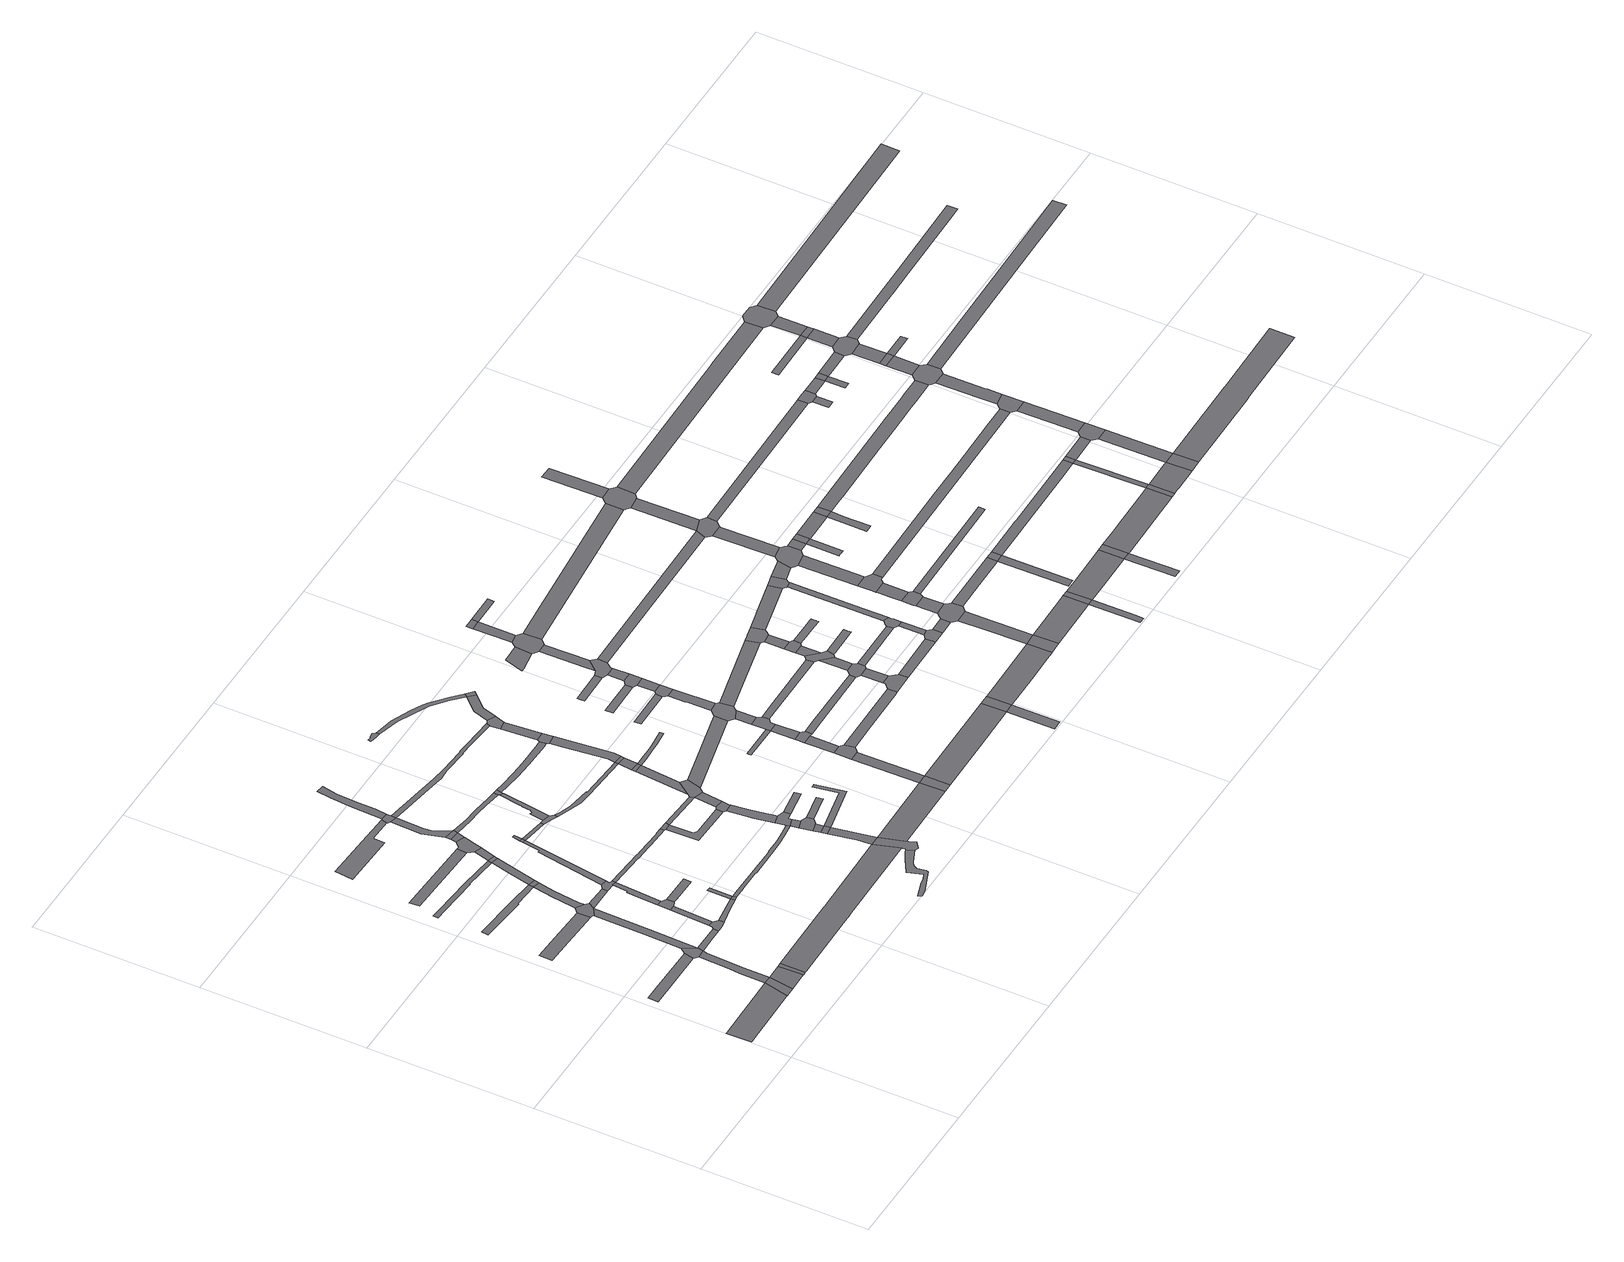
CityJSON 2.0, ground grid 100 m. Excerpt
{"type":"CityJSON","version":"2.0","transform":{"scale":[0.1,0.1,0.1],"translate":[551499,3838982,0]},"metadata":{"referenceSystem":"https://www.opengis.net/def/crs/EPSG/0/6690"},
"CityObjects":{
"road1":{"type":"Road","attributes":{"RoadStructureAttribute.sectionType":"1"},"geometry":[{"type":"MultiSurface","lod":"1","boundaries":[[[0,1,2,3,4,5]]]}]},
"road2":{"type":"Road","attributes":{"RoadStructureAttribute.sectionType":"1"},"geometry":[{"type":"MultiSurface","lod":"1","boundaries":[[[6,7,8,9,10,11,12]]]}]},
"road3":{"type":"Road","geometry":[{"type":"MultiSurface","lod":"1","boundaries":[[[0,5,13,14]]]}]},
"road4":{"type":"Road","attributes":{"RoadStructureAttribute.sectionType":"1"},"geometry":[{"type":"MultiSurface","lod":"1","boundaries":[[[15,16,14,13,17,18]]]}]},
"road5":{"type":"Road","attributes":{"RoadStructureAttribute.sectionType":"1"},"geometry":[{"type":"MultiSurface","lod":"1","boundaries":[[[19,20,21,22,23,24,25,26,27,0,14]]]}]},
"road6":{"type":"Road","geometry":[{"type":"MultiSurface","lod":"1","boundaries":[[[28,15,18,29]]]}]},
"road7":{"type":"Road","attributes":{"RoadStructureAttribute.sectionType":"1"},"geometry":[{"type":"MultiSurface","lod":"1","boundaries":[[[30,31,32,33,34,35,36]]]}]},
"road8":{"type":"Road","geometry":[{"type":"MultiSurface","lod":"1","boundaries":[[[37,12,11,22,21,38]]]}]},
"road9":{"type":"Road","attributes":{"RoadStructureAttribute.sectionType":"1"},"geometry":[{"type":"MultiSurface","lod":"1","boundaries":[[[38,21,39,40,41]]]}]},
"road10":{"type":"Road","attributes":{"RoadStructureAttribute.sectionType":"1"},"geometry":[{"type":"MultiSurface","lod":"1","boundaries":[[[42,43,44,45,46,37,38]]]}]},
"road11":{"type":"Road","attributes":{"RoadStructureAttribute.sectionType":"1"},"geometry":[{"type":"MultiSurface","lod":"1","boundaries":[[[47,48,49,50,51,52,53,54,55]]]}]},
"road12":{"type":"Road","geometry":[{"type":"MultiSurface","lod":"1","boundaries":[[[56,36,35,57,58,59,60,61,62,63,45,44,64,65]]]}]},
"road13":{"type":"Road","geometry":[{"type":"MultiSurface","lod":"1","boundaries":[[[66,67,41,40,68,69,70,71]]]}]},
"road14":{"type":"Road","attributes":{"RoadStructureAttribute.sectionType":"1"},"geometry":[{"type":"MultiSurface","lod":"1","boundaries":[[[72,73,74,75,76,77,78,79,80]]]}]},
"road15":{"type":"Road","attributes":{"RoadStructureAttribute.sectionType":"1"},"geometry":[{"type":"MultiSurface","lod":"1","boundaries":[[[81,82,66,71,83]]]}]},
"road16":{"type":"Road","attributes":{"RoadStructureAttribute.sectionType":"1"},"geometry":[{"type":"MultiSurface","lod":"1","boundaries":[[[54,84,85,86,87,88,56,65,89,90,91]]]}]},
"road17":{"type":"Road","attributes":{"RoadStructureAttribute.sectionType":"1"},"geometry":[{"type":"MultiSurface","lod":"1","boundaries":[[[92,93,94,95]]]}]},
"road18":{"type":"Road","attributes":{"RoadStructureAttribute.sectionType":"1"},"geometry":[{"type":"MultiSurface","lod":"1","boundaries":[[[64,44,96,97]]]}]},
"road19":{"type":"Road","geometry":[{"type":"MultiSurface","lod":"1","boundaries":[[[98,99,82,81,83,100,101,102]]]}]},
"road20":{"type":"Road","attributes":{"RoadStructureAttribute.sectionType":"1"},"geometry":[{"type":"MultiSurface","lod":"1","boundaries":[[[103,104,70,69,105,106]]]}]},
"road21":{"type":"Road","geometry":[{"type":"MultiSurface","lod":"1","boundaries":[[[55,54,91,107]]]}]},
"road22":{"type":"Road","attributes":{"RoadStructureAttribute.sectionType":"1"},"geometry":[{"type":"MultiSurface","lod":"1","boundaries":[[[108,109,110,111,98,102,112,113]]]}]},
"road23":{"type":"Road","geometry":[{"type":"MultiSurface","lod":"1","boundaries":[[[114,97,96,115,108,113,116,117,118]]]}]},
"road24":{"type":"Road","attributes":{"RoadStructureAttribute.sectionType":"1"},"geometry":[{"type":"MultiSurface","lod":"1","boundaries":[[[79,119,120,121,122,55,107,123]]]}]},
"road25":{"type":"Road","attributes":{"RoadStructureAttribute.sectionType":"1"},"geometry":[{"type":"MultiSurface","lod":"1","boundaries":[[[124,125,126,127,128,129,130,131,132]]]}]},
"road26":{"type":"Road","geometry":[{"type":"MultiSurface","lod":"1","boundaries":[[[133,134,135,136,101,100]]]}]},
"road27":{"type":"Road","geometry":[{"type":"MultiSurface","lod":"1","boundaries":[[[137,103,106,138]]]}]},
"road28":{"type":"Road","geometry":[{"type":"MultiSurface","lod":"1","boundaries":[[[139,140,103,137]]]}]},
"road29":{"type":"Road","geometry":[{"type":"MultiSurface","lod":"1","boundaries":[[[80,79,123,141,142]]]}]},
"road30":{"type":"Road","attributes":{"RoadStructureAttribute.sectionType":"1"},"geometry":[{"type":"MultiSurface","lod":"1","boundaries":[[[143,144,145,146,147,28,29,148,149,150,151,152]]]}]},
"road31":{"type":"Road","attributes":{"RoadStructureAttribute.sectionType":"1"},"geometry":[{"type":"MultiSurface","lod":"1","boundaries":[[[153,142,141,154]]]}]},
"road32":{"type":"Road","attributes":{"RoadStructureAttribute.sectionType":"1"},"geometry":[{"type":"MultiSurface","lod":"1","boundaries":[[[155,156,157,158,114,118,159,160]]]}]},
"road33":{"type":"Road","geometry":[{"type":"MultiSurface","lod":"1","boundaries":[[[161,162,95,94,153,154,163,164,165]]]}]},
"road34":{"type":"Road","attributes":{"RoadStructureAttribute.sectionType":"1"},"geometry":[{"type":"MultiSurface","lod":"1","boundaries":[[[166,161,165,167]]]}]},
"road35":{"type":"Road","geometry":[{"type":"MultiSurface","lod":"1","boundaries":[[[168,166,167,169]]]}]},
"road36":{"type":"Road","geometry":[{"type":"MultiSurface","lod":"1","boundaries":[[[170,155,160,171]]]}]},
"road37":{"type":"Road","attributes":{"RoadStructureAttribute.sectionType":"1"},"geometry":[{"type":"MultiSurface","lod":"1","boundaries":[[[172,173,168,169,174,175,176,177,178]]]}]},
"road38":{"type":"Road","attributes":{"RoadStructureAttribute.sectionType":"1"},"geometry":[{"type":"MultiSurface","lod":"1","boundaries":[[[179,180,181,182,183,116,113,184,185,186,187,188,189,190,191]]]}]},
"road39":{"type":"Road","geometry":[{"type":"MultiSurface","lod":"1","boundaries":[[[192,193,170,171]]]}]},
"road40":{"type":"Road","geometry":[{"type":"MultiSurface","lod":"1","boundaries":[[[132,131,194,172,178,195,196,197]]]}]},
"road41":{"type":"Road","attributes":{"RoadStructureAttribute.sectionType":"1"},"geometry":[{"type":"MultiSurface","lod":"1","boundaries":[[[171,160,198,199,200]]]}]},
"road42":{"type":"Road","attributes":{"RoadStructureAttribute.sectionType":"1"},"geometry":[{"type":"MultiSurface","lod":"1","boundaries":[[[201,202,203,204,205,206,207,137,138,208,209,210,211,212,213,214,215,216]]]}]},
"road43":{"type":"Road","attributes":{"RoadStructureAttribute.sectionType":"1"},"geometry":[{"type":"MultiSurface","lod":"1","boundaries":[[[217,218,219,197,196,220,221,222,223]]]}]},
"road44":{"type":"Road","attributes":{"RoadStructureAttribute.sectionType":"1"},"geometry":[{"type":"MultiSurface","lod":"1","boundaries":[[[224,225,226,227,228,169,167,229,230,231,232,233,234,235]]]}]},
"road45":{"type":"Road","attributes":{"RoadStructureAttribute.sectionType":"1"},"geometry":[{"type":"MultiSurface","lod":"1","boundaries":[[[236,237,238,239,240,241,242,243,244,245,246,247,248,249,250,251,252,253,254]]]}]},
"road46":{"type":"Road","geometry":[{"type":"MultiSurface","lod":"1","boundaries":[[[200,199,255,256,257,258,259]]]}]},
"road47":{"type":"Road","geometry":[{"type":"MultiSurface","lod":"1","boundaries":[[[191,190,260,261,262]]]}]},
"road48":{"type":"Road","attributes":{"RoadStructureAttribute.sectionType":"1"},"geometry":[{"type":"MultiSurface","lod":"1","boundaries":[[[263,264,265,266,267,268,269,270,271,272,273,274,259,258,275,276]]]}]},
"road49":{"type":"Road","attributes":{"RoadStructureAttribute.sectionType":"1"},"geometry":[{"type":"MultiSurface","lod":"1","boundaries":[[[277,278,261,260,279,280,281]]]}]},
"road50":{"type":"Road","geometry":[{"type":"MultiSurface","lod":"1","boundaries":[[[235,234,263,276,282,283]]]}]},
"road51":{"type":"Road","geometry":[{"type":"MultiSurface","lod":"1","boundaries":[[[284,143,152,285,286,236,254,287,288,289,290,291,292,293,294]]]}]},
"road52":{"type":"Road","attributes":{"function":"3","RoadStructureAttribute.sectionType":"1"},"geometry":[{"type":"MultiSurface","lod":"1","boundaries":[[[295,296,297,298,299,143,284]]]}]},
"road53":{"type":"Road","attributes":{"RoadStructureAttribute.sectionType":"1"},"geometry":[{"type":"MultiSurface","lod":"1","boundaries":[[[262,261,300,301]]]}]},
"road54":{"type":"Road","geometry":[{"type":"MultiSurface","lod":"1","boundaries":[[[302,303,297,296]]]}]},
"road55":{"type":"Road","attributes":{"function":"3","RoadStructureAttribute.sectionType":"1"},"geometry":[{"type":"MultiSurface","lod":"1","boundaries":[[[304,305,306,303,302]]]}]},
"road56":{"type":"Road","geometry":[{"type":"MultiSurface","lod":"1","boundaries":[[[307,216,308,309]]]}]},
"road57":{"type":"Road","geometry":[{"type":"MultiSurface","lod":"1","boundaries":[[[309,308,306,305,310,311]]]}]},
"road58":{"type":"Road","geometry":[{"type":"MultiSurface","lod":"1","boundaries":[[[312,313,314,201,216,307,315,316,317]]]}]},
"road59":{"type":"Road","attributes":{"RoadStructureAttribute.sectionType":"1"},"geometry":[{"type":"MultiSurface","lod":"1","boundaries":[[[318,319,320,321,322,323,195,178,324,325,326,327,328,329,330,331,332]]]}]},
"road60":{"type":"Road","attributes":{"function":"3","RoadStructureAttribute.sectionType":"1"},"geometry":[{"type":"MultiSurface","lod":"1","boundaries":[[[333,334,335,336,337,338,339,340,313,312]]]}]},
"road61":{"type":"Road","attributes":{"RoadStructureAttribute.sectionType":"1"},"geometry":[{"type":"MultiSurface","lod":"1","boundaries":[[[341,342,343,344,257,256,345,346,347,348,349,350,351]]]}]},
"road62":{"type":"Road","geometry":[{"type":"MultiSurface","lod":"1","boundaries":[[[352,281,280,338,337,353,354]]]}]},
"road63":{"type":"Road","attributes":{"function":"3","RoadStructureAttribute.sectionType":"1"},"geometry":[{"type":"MultiSurface","lod":"1","boundaries":[[[300,352,354,355]]]}]},
"road64":{"type":"Road","geometry":[{"type":"MultiSurface","lod":"1","boundaries":[[[356,357,311,310]]]}]},
"road65":{"type":"Road","attributes":{"RoadStructureAttribute.sectionType":"1"},"geometry":[{"type":"MultiSurface","lod":"1","boundaries":[[[358,359,360,361,362,283,282,363,364,365,366,367,368,369]]]}]},
"road66":{"type":"Road","geometry":[{"type":"MultiSurface","lod":"1","boundaries":[[[370,371,372,301,300,355,373,374,375]]]}]},
"road67":{"type":"Road","geometry":[{"type":"MultiSurface","lod":"1","boundaries":[[[376,377,317,316]]]}]},
"road68":{"type":"Road","attributes":{"RoadStructureAttribute.sectionType":"1"},"geometry":[{"type":"MultiSurface","lod":"1","boundaries":[[[378,379,380,381,382,302,296]]]}]},
"road69":{"type":"Road","attributes":{"RoadStructureAttribute.sectionType":"1"},"geometry":[{"type":"MultiSurface","lod":"1","boundaries":[[[383,384,385,386,387,284,294,388,389]]]}]},
"road70":{"type":"Road","attributes":{"function":"3","RoadStructureAttribute.sectionType":"1"},"geometry":[{"type":"MultiSurface","lod":"1","boundaries":[[[390,372,371,391,392]]]}]},
"road71":{"type":"Road","geometry":[{"type":"MultiSurface","lod":"1","boundaries":[[[393,394,395,396,397,398,399,400,401,402]]]}]},
"road72":{"type":"Road","geometry":[{"type":"MultiSurface","lod":"1","boundaries":[[[403,390,392,404]]]}]},
"road73":{"type":"Road","attributes":{"function":"3","RoadStructureAttribute.sectionType":"1"},"geometry":[{"type":"MultiSurface","lod":"1","boundaries":[[[350,405,403,404,406,407]]]}]},
"road74":{"type":"Road","geometry":[{"type":"MultiSurface","lod":"1","boundaries":[[[351,350,407,408]]]}]},
"road75":{"type":"Road","attributes":{"function":"3","RoadStructureAttribute.sectionType":"1"},"geometry":[{"type":"MultiSurface","lod":"1","boundaries":[[[409,410,411,412,413,351,408]]]}]},
"road76":{"type":"Road","geometry":[{"type":"MultiSurface","lod":"1","boundaries":[[[414,415,369,368,411,410]]]}]},
"road77":{"type":"Road","attributes":{"function":"3","RoadStructureAttribute.sectionType":"1"},"geometry":[{"type":"MultiSurface","lod":"1","boundaries":[[[416,417,418,415,414]]]}]},
"road78":{"type":"Road","attributes":{"RoadStructureAttribute.sectionType":"1"},"geometry":[{"type":"MultiSurface","lod":"1","boundaries":[[[419,420,421,422,423,424,425,426,427,428,429,404,392]]]}]},
"road79":{"type":"Road","attributes":{"RoadStructureAttribute.sectionType":"1"},"geometry":[{"type":"MultiSurface","lod":"1","boundaries":[[[430,431,432,433,434,402,401,435,436,437,438,439,440]]]}]},
"road80":{"type":"Road","geometry":[{"type":"MultiSurface","lod":"1","boundaries":[[[441,383,389,442]]]}]},
"road81":{"type":"Road","attributes":{"RoadStructureAttribute.sectionType":"1"},"geometry":[{"type":"MultiSurface","lod":"1","boundaries":[[[443,444,375,374,445,446]]]}]},
"road82":{"type":"Road","geometry":[{"type":"MultiSurface","lod":"1","boundaries":[[[447,448,332,331,449,417,416,450]]]}]},
"road83":{"type":"Road","attributes":{"RoadStructureAttribute.sectionType":"1"},"geometry":[{"type":"MultiSurface","lod":"1","boundaries":[[[451,452,383,441]]]}]},
"road84":{"type":"Road","attributes":{"function":"3","RoadStructureAttribute.sectionType":"1"},"geometry":[{"type":"MultiSurface","lod":"1","boundaries":[[[439,453,447,450,454,455]]]}]},
"road85":{"type":"Road","geometry":[{"type":"MultiSurface","lod":"1","boundaries":[[[456,457,458,459,460]]]}]},
"road86":{"type":"Road","geometry":[{"type":"MultiSurface","lod":"1","boundaries":[[[461,462,452,451,463,464,465,466]]]}]},
"road87":{"type":"Road","attributes":{"RoadStructureAttribute.sectionType":"1"},"geometry":[{"type":"MultiSurface","lod":"1","boundaries":[[[467,468,462,461]]]}]},
"road88":{"type":"Road","geometry":[{"type":"MultiSurface","lod":"1","boundaries":[[[440,439,455,469]]]}]},
"road89":{"type":"Road","geometry":[{"type":"MultiSurface","lod":"1","boundaries":[[[470,471,472,468,467,473,474]]]}]},
"road90":{"type":"Road","attributes":{"RoadStructureAttribute.sectionType":"1"},"geometry":[{"type":"MultiSurface","lod":"1","boundaries":[[[475,460,471,470]]]}]},
"road91":{"type":"Road","attributes":{"RoadStructureAttribute.sectionType":"1"},"geometry":[{"type":"MultiSurface","lod":"1","boundaries":[[[476,477,478,479]]]}]},
"road92":{"type":"Road","geometry":[{"type":"MultiSurface","lod":"1","boundaries":[[[480,481,482,456,460,475,483,484,485]]]}]},
"road93":{"type":"Road","attributes":{"RoadStructureAttribute.sectionType":"1"},"geometry":[{"type":"MultiSurface","lod":"1","boundaries":[[[486,487,481,480]]]}]},
"road94":{"type":"Road","attributes":{"RoadStructureAttribute.sectionType":"1"},"geometry":[{"type":"MultiSurface","lod":"1","boundaries":[[[488,489,490,491]]]}]},
"road95":{"type":"Road","geometry":[{"type":"MultiSurface","lod":"1","boundaries":[[[492,493,494,495,443,446,496,487,486,497,498,499]]]}]},
"road96":{"type":"Road","attributes":{"RoadStructureAttribute.sectionType":"1"},"geometry":[{"type":"MultiSurface","lod":"1","boundaries":[[[500,501,502,441,442,503,504,505]]]}]},
"road97":{"type":"Road","geometry":[{"type":"MultiSurface","lod":"1","boundaries":[[[506,507,508,509,510]]]}]},
"road98":{"type":"Road","attributes":{"RoadStructureAttribute.sectionType":"1"},"geometry":[{"type":"MultiSurface","lod":"1","boundaries":[[[511,512,513,514,494,493]]]}]},
"road99":{"type":"Road","geometry":[{"type":"MultiSurface","lod":"1","boundaries":[[[515,516,476,479,512,511]]]}]},
"road100":{"type":"Road","attributes":{"RoadStructureAttribute.sectionType":"1"},"geometry":[{"type":"MultiSurface","lod":"1","boundaries":[[[517,466,465,518,519,520,521]]]}]},
"road101":{"type":"Road","attributes":{"RoadStructureAttribute.sectionType":"1"},"geometry":[{"type":"MultiSurface","lod":"1","boundaries":[[[522,523,516,515]]]}]},
"road102":{"type":"Road","geometry":[{"type":"MultiSurface","lod":"1","boundaries":[[[524,525,488,491,526,523,522]]]}]},
"road103":{"type":"Road","attributes":{"RoadStructureAttribute.sectionType":"1"},"geometry":[{"type":"MultiSurface","lod":"1","boundaries":[[[527,528,474,473,529,530]]]}]},
"road104":{"type":"Road","attributes":{"RoadStructureAttribute.sectionType":"1"},"geometry":[{"type":"MultiSurface","lod":"1","boundaries":[[[531,532,525,524]]]}]},
"road105":{"type":"Road","geometry":[{"type":"MultiSurface","lod":"1","boundaries":[[[533,534,535,536,537,538]]]}]},
"road106":{"type":"Road","geometry":[{"type":"MultiSurface","lod":"1","boundaries":[[[539,540,506,510,532,531,541,542,543]]]}]},
"road107":{"type":"Road","attributes":{"RoadStructureAttribute.sectionType":"1"},"geometry":[{"type":"MultiSurface","lod":"1","boundaries":[[[544,545,485,484,546,547]]]}]},
"road108":{"type":"Road","attributes":{"RoadStructureAttribute.sectionType":"1"},"geometry":[{"type":"MultiSurface","lod":"1","boundaries":[[[548,549,550,551,552,540,539]]]}]},
"road109":{"type":"Road","attributes":{"RoadStructureAttribute.sectionType":"1"},"geometry":[{"type":"MultiSurface","lod":"1","boundaries":[[[553,505,554,555]]]}]},
"road110":{"type":"Road","attributes":{"RoadStructureAttribute.sectionType":"1"},"geometry":[{"type":"MultiSurface","lod":"1","boundaries":[[[556,557,499,498,558,559]]]}]},
"road111":{"type":"Road","geometry":[{"type":"MultiSurface","lod":"1","boundaries":[[[560,561,533,538,549,548,562,563]]]}]},
"road112":{"type":"Road","geometry":[{"type":"MultiSurface","lod":"1","boundaries":[[[564,565,566,500,505,553]]]}]},
"road113":{"type":"Road","attributes":{"RoadStructureAttribute.sectionType":"1"},"geometry":[{"type":"MultiSurface","lod":"1","boundaries":[[[567,568,569,570,561,560]]]}]},
"road114":{"type":"Road","geometry":[{"type":"MultiSurface","lod":"1","boundaries":[[[571,572,569,568]]]}]},
"road115":{"type":"Road","geometry":[{"type":"MultiSurface","lod":"1","boundaries":[[[573,574,575,517,521,576,577]]]}]},
"road116":{"type":"Road","attributes":{"RoadStructureAttribute.sectionType":"1"},"geometry":[{"type":"MultiSurface","lod":"1","boundaries":[[[578,579,574,573]]]}]},
"road117":{"type":"Road","geometry":[{"type":"MultiSurface","lod":"1","boundaries":[[[580,581,527,530,579,578,582,583]]]}]},
"road118":{"type":"Road","attributes":{"RoadStructureAttribute.sectionType":"1"},"geometry":[{"type":"MultiSurface","lod":"1","boundaries":[[[584,581,580,585]]]}]},
"road119":{"type":"Road","geometry":[{"type":"MultiSurface","lod":"1","boundaries":[[[586,587,571,568]]]}]},
"road120":{"type":"Road","geometry":[{"type":"MultiSurface","lod":"1","boundaries":[[[588,544,547,584,585,589,590,591]]]}]},
"road121":{"type":"Road","attributes":{"RoadStructureAttribute.sectionType":"1"},"geometry":[{"type":"MultiSurface","lod":"1","boundaries":[[[592,593,588,591]]]}]},
"road122":{"type":"Road","geometry":[{"type":"MultiSurface","lod":"1","boundaries":[[[594,595,593,592,596,597]]]}]},
"road123":{"type":"Road","attributes":{"RoadStructureAttribute.sectionType":"1"},"geometry":[{"type":"MultiSurface","lod":"1","boundaries":[[[598,599,595,594]]]}]},
"road124":{"type":"Road","attributes":{"RoadStructureAttribute.sectionType":"1"},"geometry":[{"type":"MultiSurface","lod":"1","boundaries":[[[600,601,602,603,564,553,604,605,606,607,608,609]]]}]},
"road125":{"type":"Road","attributes":{"RoadStructureAttribute.sectionType":"1"},"geometry":[{"type":"MultiSurface","lod":"1","boundaries":[[[610,577,576,611]]]}]},
"road126":{"type":"Road","geometry":[{"type":"MultiSurface","lod":"1","boundaries":[[[612,613,614,556,559,599,598,615,616,617]]]}]},
"road127":{"type":"Road","geometry":[{"type":"MultiSurface","lod":"1","boundaries":[[[618,619,620,621,622,590,589]]]}]},
"road128":{"type":"Road","attributes":{"RoadStructureAttribute.sectionType":"1"},"geometry":[{"type":"MultiSurface","lod":"1","boundaries":[[[623,583,582,624]]]}]},
"road129":{"type":"Road","geometry":[{"type":"MultiSurface","lod":"1","boundaries":[[[625,626,627,628,629,630,631,632,633,634,635,636,597,596]]]}]},
"road130":{"type":"Road","attributes":{"RoadStructureAttribute.sectionType":"1"},"geometry":[{"type":"MultiSurface","lod":"1","boundaries":[[[637,543,542,638,639]]]}]},
"road131":{"type":"Road","geometry":[{"type":"MultiSurface","lod":"1","boundaries":[[[640,641,610,611,642,643]]]}]},
"road132":{"type":"Road","attributes":{"RoadStructureAttribute.sectionType":"1"},"geometry":[{"type":"MultiSurface","lod":"1","boundaries":[[[644,645,641,640]]]}]},
"road133":{"type":"Road","attributes":{"RoadStructureAttribute.sectionType":"1"},"geometry":[{"type":"MultiSurface","lod":"1","boundaries":[[[646,647,648,612,617,649,650,651,652]]]}]},
"road134":{"type":"Road","geometry":[{"type":"MultiSurface","lod":"1","boundaries":[[[653,654,655,623,624,645,644,656,657,658,659,660]]]}]},
"road135":{"type":"Road","geometry":[{"type":"MultiSurface","lod":"1","boundaries":[[[661,600,609,662]]]}]},
"road136":{"type":"Road","attributes":{"RoadStructureAttribute.sectionType":"1"},"geometry":[{"type":"MultiSurface","lod":"1","boundaries":[[[663,643,642,664]]]}]},
"road137":{"type":"Road","attributes":{"RoadStructureAttribute.sectionType":"1"},"geometry":[{"type":"MultiSurface","lod":"1","boundaries":[[[665,666,667,563,562,668]]]}]},
"road138":{"type":"Road","attributes":{"RoadStructureAttribute.sectionType":"1"},"geometry":[{"type":"MultiSurface","lod":"1","boundaries":[[[669,670,671,672,673,674,675,676,677,600,661]]]}]},
"road139":{"type":"Road","attributes":{"RoadStructureAttribute.sectionType":"1"},"geometry":[{"type":"MultiSurface","lod":"1","boundaries":[[[678,679,680,681,653,660]]]}]},
"road140":{"type":"Road","geometry":[{"type":"MultiSurface","lod":"1","boundaries":[[[682,683,684,685,686,687,663,664,688,674,673,689,690,691,692]]]}]},
"road141":{"type":"Road","attributes":{"RoadStructureAttribute.sectionType":"1"},"geometry":[{"type":"MultiSurface","lod":"1","boundaries":[[[693,694,685,684]]]}]},
"road142":{"type":"Road","geometry":[{"type":"MultiSurface","lod":"1","boundaries":[[[695,646,652,696,681,680,697,698]]]}]},
"road143":{"type":"Road","attributes":{"RoadStructureAttribute.sectionType":"1"},"geometry":[{"type":"MultiSurface","lod":"1","boundaries":[[[699,700,661,662,701,702]]]}]},
"road144":{"type":"Road","geometry":[{"type":"MultiSurface","lod":"1","boundaries":[[[703,704,705,706,707,694,693,708,709]]]}]},
"road145":{"type":"Road","attributes":{"RoadStructureAttribute.sectionType":"1"},"geometry":[{"type":"MultiSurface","lod":"1","boundaries":[[[710,711,712,713,714,715,705,704]]]}]},
"road146":{"type":"Road","attributes":{"RoadStructureAttribute.sectionType":"1"},"geometry":[{"type":"MultiSurface","lod":"1","boundaries":[[[716,717,718,695,698,719]]]}]},
"road147":{"type":"Road","geometry":[{"type":"MultiSurface","lod":"1","boundaries":[[[720,721,722,723,713,712,724,725,726,727,728]]]}]},
"road148":{"type":"Road","attributes":{"RoadStructureAttribute.sectionType":"1"},"geometry":[{"type":"MultiSurface","lod":"1","boundaries":[[[729,730,731,732,702]]]}]},
"road149":{"type":"Road","attributes":{"RoadStructureAttribute.sectionType":"1"},"geometry":[{"type":"MultiSurface","lod":"1","boundaries":[[[733,734,722,721]]]}]},
"road150":{"type":"Road","geometry":[{"type":"MultiSurface","lod":"1","boundaries":[[[735,699,702,732]]]}]},
"road151":{"type":"Road","geometry":[{"type":"MultiSurface","lod":"1","boundaries":[[[736,737,738,739,716,719,740,734,733,741,742,743]]]}]},
"road152":{"type":"Road","attributes":{"RoadStructureAttribute.sectionType":"1"},"geometry":[{"type":"MultiSurface","lod":"1","boundaries":[[[744,692,691,745,746,747]]]}]},
"road153":{"type":"Road","attributes":{"RoadStructureAttribute.sectionType":"1"},"geometry":[{"type":"MultiSurface","lod":"1","boundaries":[[[748,739,738,749,750,751]]]}]},
"road154":{"type":"Road","attributes":{"RoadStructureAttribute.sectionType":"1"},"geometry":[{"type":"MultiSurface","lod":"1","boundaries":[[[752,743,742,753,754]]]}]},
"road155":{"type":"Road","geometry":[{"type":"MultiSurface","lod":"1","boundaries":[[[754,755,756,757,758,759,760,761,762]]]}]},
"road156":{"type":"Road","geometry":[{"type":"MultiSurface","lod":"1","boundaries":[[[763,637,639,748,751,764,765,766,767]]]}]},
"road157":{"type":"Road","geometry":[{"type":"MultiSurface","lod":"1","boundaries":[[[768,752,754,762]]]}]},
"road158":{"type":"Road","attributes":{"RoadStructureAttribute.sectionType":"1"},"geometry":[{"type":"MultiSurface","lod":"1","boundaries":[[[769,770,771,772,773,747]]]}]},
"road159":{"type":"Road","attributes":{"RoadStructureAttribute.sectionType":"1"},"geometry":[{"type":"MultiSurface","lod":"1","boundaries":[[[774,775,776,735,732,777,778,779]]]}]},
"road160":{"type":"Road","attributes":{"RoadStructureAttribute.sectionType":"1"},"geometry":[{"type":"MultiSurface","lod":"1","boundaries":[[[780,781,782,637,763]]]}]},
"road161":{"type":"Road","attributes":{"RoadStructureAttribute.sectionType":"1"},"geometry":[{"type":"MultiSurface","lod":"1","boundaries":[[[783,784,709,708]]]}]},
"road162":{"type":"Road","geometry":[{"type":"MultiSurface","lod":"1","boundaries":[[[785,744,747,773]]]}]},
"road163":{"type":"Road","attributes":{"RoadStructureAttribute.sectionType":"1"},"geometry":[{"type":"MultiSurface","lod":"1","boundaries":[[[786,787,768,762,788,789,790]]]}]},
"road164":{"type":"Road","geometry":[{"type":"MultiSurface","lod":"1","boundaries":[[[791,792,793,794,665,668,795,796,781,780,797,798,799,800]]]}]},
"road165":{"type":"Road","attributes":{"RoadStructureAttribute.sectionType":"1"},"geometry":[{"type":"MultiSurface","lod":"1","boundaries":[[[779,801,802,803]]]}]},
"road166":{"type":"Road","geometry":[{"type":"MultiSurface","lod":"1","boundaries":[[[804,805,806,807,808,809,810,790]]]}]},
"road167":{"type":"Road","attributes":{"RoadStructureAttribute.sectionType":"1"},"geometry":[{"type":"MultiSurface","lod":"1","boundaries":[[[811,793,792,812]]]}]},
"road168":{"type":"Road","geometry":[{"type":"MultiSurface","lod":"1","boundaries":[[[813,786,790,810]]]}]},
"road169":{"type":"Road","geometry":[{"type":"MultiSurface","lod":"1","boundaries":[[[814,774,779,803]]]}]},
"road170":{"type":"Road","attributes":{"RoadStructureAttribute.sectionType":"1"},"geometry":[{"type":"MultiSurface","lod":"1","boundaries":[[[815,816,817,785,773,818,819,820,821,822,823]]]}]},
"road171":{"type":"Road","attributes":{"RoadStructureAttribute.sectionType":"1"},"geometry":[{"type":"MultiSurface","lod":"1","boundaries":[[[824,825,826,827,828,829,830,814,803,831,832]]]}]},
"road172":{"type":"Road","attributes":{"RoadStructureAttribute.sectionType":"1"},"geometry":[{"type":"MultiSurface","lod":"1","boundaries":[[[833,834,835,836,837,838,728,727,839]]]}]},
"road173":{"type":"Road","attributes":{"RoadStructureAttribute.sectionType":"1"},"geometry":[{"type":"MultiSurface","lod":"1","boundaries":[[[840,767,766,841,842]]]}]},
"road174":{"type":"Road","geometry":[{"type":"MultiSurface","lod":"1","boundaries":[[[843,824,832,844,845]]]}]},
"road175":{"type":"Road","attributes":{"RoadStructureAttribute.sectionType":"1"},"geometry":[{"type":"MultiSurface","lod":"1","boundaries":[[[846,847,848,849,850,851,813,810,852,853,854,855,856,857,858,859,860,861]]]}]},
"road176":{"type":"Road","attributes":{"RoadStructureAttribute.sectionType":"1"},"geometry":[{"type":"MultiSurface","lod":"1","boundaries":[[[823,824,843,862]]]}]},
"road177":{"type":"Road","attributes":{"RoadStructureAttribute.sectionType":"1"},"geometry":[{"type":"MultiSurface","lod":"1","boundaries":[[[863,864,865,845,844,866,867,868]]]}]},
"road178":{"type":"Road","attributes":{"RoadStructureAttribute.sectionType":"1"},"geometry":[{"type":"MultiSurface","lod":"1","boundaries":[[[869,870,871,800,799,872,873]]]}]},
"road179":{"type":"Road","geometry":[{"type":"MultiSurface","lod":"1","boundaries":[[[874,815,823,862]]]}]},
"road180":{"type":"Road","attributes":{"RoadStructureAttribute.sectionType":"1"},"geometry":[{"type":"MultiSurface","lod":"1","boundaries":[[[875,874,862,876,877,878]]]}]},
"road181":{"type":"Road","geometry":[{"type":"MultiSurface","lod":"1","boundaries":[[[863,868,879,880]]]}]},
"road182":{"type":"Road","attributes":{"RoadStructureAttribute.sectionType":"1"},"geometry":[{"type":"MultiSurface","lod":"1","boundaries":[[[881,882,883,884,863,880]]]}]},
"road183":{"type":"Road","geometry":[{"type":"MultiSurface","lod":"1","boundaries":[[[885,886,887,888,889]]]}]},
"road184":{"type":"Road","geometry":[{"type":"MultiSurface","lod":"1","boundaries":[[[890,891,840,842,889,888,892]]]}]},
"road185":{"type":"Road","geometry":[{"type":"MultiSurface","lod":"1","boundaries":[[[893,894,895,896,875,878,897,883,882]]]}]},
"road186":{"type":"Road","attributes":{"RoadStructureAttribute.sectionType":"1"},"geometry":[{"type":"MultiSurface","lod":"1","boundaries":[[[898,890,892,899]]]}]},
"road187":{"type":"Road","attributes":{"RoadStructureAttribute.sectionType":"1"},"geometry":[{"type":"MultiSurface","lod":"1","boundaries":[[[900,901,902,903,904,894,893]]]}]},
"road188":{"type":"Road","geometry":[{"type":"MultiSurface","lod":"1","boundaries":[[[905,906,907,899]]]}]},
"road189":{"type":"Road","geometry":[{"type":"MultiSurface","lod":"1","boundaries":[[[908,909,910,833,839,911,903,902]]]}]},
"road190":{"type":"Road","geometry":[{"type":"MultiSurface","lod":"1","boundaries":[[[912,898,899,907]]]}]},
"road191":{"type":"Road","attributes":{"RoadStructureAttribute.sectionType":"1"},"geometry":[{"type":"MultiSurface","lod":"1","boundaries":[[[913,914,909,908,915,916,917,918]]]}]},
"road192":{"type":"Road","attributes":{"RoadStructureAttribute.sectionType":"1"},"geometry":[{"type":"MultiSurface","lod":"1","boundaries":[[[919,912,907,920,921]]]}]},
"road193":{"type":"Road","geometry":[{"type":"MultiSurface","lod":"1","boundaries":[[[922,923,924,846,861,925,913,918,926,927]]]}]},
"road194":{"type":"Road","attributes":{"RoadStructureAttribute.sectionType":"1"},"geometry":[{"type":"MultiSurface","lod":"1","boundaries":[[[928,929,930,931]]]}]},
"road195":{"type":"Road","attributes":{"RoadStructureAttribute.sectionType":"1"},"geometry":[{"type":"MultiSurface","lod":"1","boundaries":[[[932,933,923,922]]]}]},
"road196":{"type":"Road","geometry":[{"type":"MultiSurface","lod":"1","boundaries":[[[934,935,933,932]]]}]},
"road197":{"type":"Road","attributes":{"RoadStructureAttribute.sectionType":"1"},"geometry":[{"type":"MultiSurface","lod":"1","boundaries":[[[936,937,935,934]]]}]},
"road198":{"type":"Road","geometry":[{"type":"MultiSurface","lod":"1","boundaries":[[[938,939,919,921,937,936,940,941]]]}]},
"road199":{"type":"Road","attributes":{"RoadStructureAttribute.sectionType":"1"},"geometry":[{"type":"MultiSurface","lod":"1","boundaries":[[[942,943,944,945,946,880,879,947,948,949,950,951]]]}]},
"road200":{"type":"Road","attributes":{"RoadStructureAttribute.sectionType":"1"},"geometry":[{"type":"MultiSurface","lod":"1","boundaries":[[[952,931,939,938]]]}]},
"road201":{"type":"Road","geometry":[{"type":"MultiSurface","lod":"1","boundaries":[[[953,954,934,932]]]}]},
"road202":{"type":"Road","geometry":[{"type":"MultiSurface","lod":"1","boundaries":[[[955,928,931,952]]]}]},
"road203":{"type":"Road","attributes":{"RoadStructureAttribute.sectionType":"1"},"geometry":[{"type":"MultiSurface","lod":"1","boundaries":[[[956,928,955,957]]]}]},
"road204":{"type":"Road","geometry":[{"type":"MultiSurface","lod":"1","boundaries":[[[958,869,873,956,957,959,960,961,962]]]}]},
"road205":{"type":"Road","attributes":{"RoadStructureAttribute.sectionType":"1"},"geometry":[{"type":"MultiSurface","lod":"1","boundaries":[[[963,964,965,941,940,966,967,968,969,970]]]}]},
"road206":{"type":"Road","attributes":{"RoadStructureAttribute.sectionType":"1"},"geometry":[{"type":"MultiSurface","lod":"1","boundaries":[[[971,972,927,926,973,974]]]}]},
"road207":{"type":"Road","attributes":{"RoadStructureAttribute.sectionType":"1"},"geometry":[{"type":"MultiSurface","lod":"1","boundaries":[[[975,960,959,976]]]}]}
},
"vertices":[
[453,401,0],[15,392,0],[5,392,0],[8,243,0],[408,251,0],[418,251,0],
[246,885,0],[165,886,0],[100,886,0],[55,886,0],[52,825,0],[440,826,0],[453,884,0],
[479,251,0],[501,401,0],
[599,403,0],[517,401,0],[601,254,0],[601,252,0],
[501,556,0],[511,779,0],[516,808,0],[467,804,0],[458,633,0],[458,632,0],[453,539,0],[453,498,0],[453,496,0],
[622,403,0],[624,254,0],
[378,1537,0],[280,1541,0],[76,1551,0],[73,1471,0],[277,1462,0],[465,1453,0],[464,1533,0],
[478,918,0],[524,843,0],
[627,809,0],[694,810,0],[693,843,0],
[524,846,0],[531,1139,0],[538,1473,0],[489,1440,0],[484,1139,0],
[379,1877,0],[95,1905,0],[91,1862,0],[375,1835,0],[378,1835,0],[378,1840,0],[378,1842,0],[534,1831,0],[538,1862,0],
[495,1561,0],[471,1453,0],[477,1453,0],[480,1452,0],[483,1450,0],[486,1447,0],[488,1446,0],[489,1443,0],[561,1513,0],[540,1530,0],
[707,874,0],[706,857,0],[736,811,0],[771,818,0],[766,848,0],[742,872,0],
[393,2163,0],[140,2183,0],[83,2187,0],[81,2157,0],[143,2155,0],[392,2135,0],[392,2140,0],[597,2115,0],[602,2140,0],
[720,1113,0],[717,1113,0],[752,1111,0],
[533,1826,0],[522,1764,0],[512,1701,0],[506,1655,0],[506,1654,0],[540,1569,0],[558,1725,0],[578,1822,0],
[111,2348,0],[119,2288,0],[603,2269,0],[605,2328,0],
[692,1472,0],[692,1506,0],
[720,1188,0],[718,1135,0],[782,1124,0],[783,1169,0],[755,1186,0],
[945,873,0],[880,867,0],[876,841,0],[948,850,0],
[584,1852,0],
[746,1472,0],[739,1379,0],[730,1380,0],[726,1321,0],[761,1319,0],[772,1470,0],
[719,1525,0],[743,1472,0],[774,1492,0],[755,1494,0],[758,1519,0],
[596,2108,0],[568,1993,0],[539,1864,0],[539,1861,0],[642,2103,0],
[469,2792,0],[144,2806,0],[133,2698,0],[465,2684,0],[468,2738,0],[469,2754,0],[469,2755,0],[608,2750,0],[617,2786,0],
[807,1123,0],[964,1120,0],[964,1142,0],[965,1165,0],
[968,874,0],[976,854,0],
[969,1014,0],[946,1014,0],
[648,2128,0],[604,2140,0],
[1676,424,0],[1667,424,0],[1130,413,0],[1120,413,0],[1058,412,0],[632,254,0],[1059,262,0],[1129,263,0],[1133,263,0],[1724,274,0],
[629,2235,0],[673,2218,0],
[817,2047,0],[801,1942,0],[801,1940,0],[790,1942,0],[792,1745,0],[835,2043,0],
[653,2358,0],[622,2327,0],[687,2268,0],[699,2311,0],[706,2337,0],
[655,2391,0],[719,2385,0],
[656,2422,0],[726,2412,0],
[820,2068,0],[836,2064,0],
[625,2736,0],[619,2549,0],[724,2414,0],[671,2508,0],[661,2561,0],[667,2716,0],[668,2727,0],
[1218,1465,0],[1200,1462,0],[1047,1470,0],[1020,1471,0],[1019,1473,0],[995,1454,0],[995,1451,0],[1048,1449,0],[1086,1447,0],[1110,1446,0],[1208,1442,0],[1258,1440,0],[1252,1462,0],
[841,2114,0],[827,2116,0],
[614,2746,0],[670,2756,0],[670,2783,0],[626,2786,0],
[848,2041,0],[993,2020,0],[996,2039,0],
[1594,892,0],[1526,882,0],[1459,878,0],[1376,877,0],[1354,874,0],[1053,875,0],[1025,876,0],[1047,856,0],[1053,856,0],[1189,856,0],[1191,853,0],[1333,854,0],[1377,855,0],[1459,856,0],[1519,861,0],[1599,872,0],
[653,3190,0],[642,3103,0],[631,2967,0],[678,2858,0],[679,2965,0],[685,3094,0],[702,3184,0],
[1038,2374,0],[919,2389,0],[903,2390,0],[902,2390,0],[833,2394,0],[720,2385,0],[839,2371,0],[903,2365,0],[986,2355,0],[1039,2345,0],[1081,2338,0],[1083,2368,0],
[1720,248,0],[1709,243,0],[1682,228,0],[1653,213,0],[1570,163,0],[1569,162,0],[1569,160,0],[1597,73,0],[1564,56,0],[1532,53,0],[1435,21,0],[1446,1,0],[1482,3,0],[1625,61,0],[1632,76,0],[1622,128,0],[1633,153,0],[1654,167,0],[1741,204,0],
[1042,2000,0],[1080,1984,0],[1087,2003,0],[1064,2024,0],[1020,2036,0],
[1265,1435,0],[1305,1436,0],[1306,1460,0],
[1085,2332,0],[1066,2198,0],[1064,2188,0],[1063,2188,0],[1056,2146,0],[1062,2140,0],[1053,2128,0],[1052,2127,0],[1042,2114,0],[1041,2115,0],[1033,2122,0],[1032,2122,0],[1078,2116,0],[1107,2319,0],
[1331,1280,0],[1309,1296,0],[1271,1241,0],[1527,1235,0],[1528,1275,0],
[1109,2335,0],[1112,2365,0],
[1738,425,0],[1726,267,0],[1731,254,0],[1765,197,0],[1806,228,0],[1799,241,0],[1795,249,0],[1793,253,0],[1789,259,0],[1787,267,0],[1785,276,0],
[1738,428,0],[1691,679,0],[1638,669,0],[1669,508,0],[1673,473,0],
[1558,1422,0],[1549,1447,0],
[1684,714,0],[1631,704,0],
[1683,716,0],[1675,761,0],[1623,746,0],
[1651,887,0],[1607,827,0],[1660,842,0],
[1707,789,0],[1700,828,0],
[1636,967,0],[1583,952,0],[1593,902,0],[1647,909,0],[1684,915,0],[1680,955,0],
[1454,2667,0],[1356,2672,0],[1291,2681,0],[1275,2676,0],[1121,2686,0],[1035,2696,0],[945,2681,0],[1035,2666,0],[1049,2664,0],[1118,2667,0],[1278,2656,0],[1279,2659,0],[1358,2652,0],[1538,2637,0],[1547,2661,0],
[1619,1056,0],[1619,1057,0],[1619,1059,0],[1606,1150,0],[1596,1228,0],[1543,1221,0],[1553,1149,0],[1562,1067,0],
[1324,1937,0],[1324,1944,0],[1186,1963,0],[1116,1986,0],[1108,1973,0],[1235,1927,0],[1310,1918,0],[1383,1914,0],[1383,1912,0],[1598,1900,0],[1600,1920,0],
[1544,1284,0],[1594,1239,0],[1598,1279,0],
[1610,1402,0],
[1869,820,0],[1862,859,0],
[1533,2346,0],[1530,2346,0],[1366,2347,0],[1269,2352,0],[1165,2359,0],[1164,2328,0],[1169,2327,0],[1256,2316,0],[1365,2309,0],[1530,2308,0],[1558,2309,0],[1553,2347,0],
[1635,1539,0],[1624,1548,0],[1561,1462,0],[1626,1420,0],[1636,1431,0],[1661,1519,0],
[1848,940,0],[1842,980,0],
[1978,739,0],[1944,918,0],[1934,917,0],[1924,915,0],[1951,768,0],
[2221,435,0],[2211,434,0],[1792,426,0],[1780,426,0],[1753,425,0],[1796,276,0],[2224,284,0],
[1589,1792,0],[1645,1788,0],[1646,1788,0],
[1192,3153,0],[1162,3150,0],[1154,3144,0],[1136,3147,0],[1133,3131,0],[1139,3126,0],[1176,3120,0],[1180,3119,0],[1206,3115,0],[1207,3137,0],
[1591,1815,0],[1647,1810,0],
[1598,1890,0],[1648,1819,0],[1654,1895,0],
[1656,1915,0],
[1660,1962,0],[1626,2301,0],[1568,2295,0],[1574,2212,0],[1605,1964,0],
[1619,2367,0],[1562,2362,0],
[1598,2582,0],[1544,2575,0],[1552,2490,0],
[1698,1788,0],[1768,1791,0],[1833,1794,0],[1913,1803,0],[1920,1804,0],[1918,1825,0],[1863,1820,0],[1810,1814,0],[1765,1811,0],[1715,1811,0],[1675,1810,0],
[1635,2931,0],[1542,3006,0],[1513,3026,0],[1448,3060,0],[1326,3111,0],[1339,3079,0],[1502,3000,0],[1518,2992,0],[1613,2918,0],[1679,2852,0],[1698,2873,0],
[2281,435,0],[2283,285,0],
[2168,1636,0],[2161,1635,0],[1636,1432,0],[2167,1554,0],
[1570,2670,0],[1554,2661,0],[1538,2629,0],[1619,2646,0],
[2274,837,0],[2215,836,0],
[1599,2762,0],[1648,2735,0],[1720,2814,0],
[2206,1343,0],[1992,1341,0],[1992,1330,0],[1993,1319,0],[2207,1318,0],
[2273,943,0],[2214,942,0],[2285,846,0],[2293,854,0],[2305,865,0],[2294,924,0],
[2270,1116,0],[2211,1115,0],
[1739,2835,0],
[2269,1175,0],[2210,1174,0],[2211,1156,0],[2291,1116,0],[2290,1157,0],
[2266,1320,0],
[2173,1988,0],[1929,1983,0],[1930,1943,0],[2170,1948,0],
[2264,1432,0],[2204,1430,0],[2206,1351,0],[2266,1352,0],[2285,1370,0],[2284,1410,0],
[2261,1554,0],[2202,1525,0],
[2162,2164,0],[1934,2159,0],[1935,2114,0],[2163,2119,0],
[2269,1664,0],[2258,1674,0],[2199,1669,0],[2189,1658,0],[2192,1533,0],[2271,1567,0],[2282,1580,0],[2273,1660,0],
[2925,447,0],[2885,446,0],[2884,446,0],[2620,291,0],[2919,297,0],[2928,297,0],
[2152,2340,0],[1947,2335,0],[1947,2312,0],[1948,2290,0],[2153,2296,0],
[2252,1924,0],[2192,1923,0],[2195,1822,0],[2196,1814,0],
[2250,2002,0],[2191,2001,0],
[2791,935,0],[2497,870,0],[2499,870,0],[2777,876,0],[2793,877,0],
[2248,2108,0],[2188,2106,0],
[2246,2184,0],[2187,2183,0],[2174,2113,0],
[2793,1163,0],[2400,1158,0],[2401,1119,0],[2791,1126,0],
[2243,2283,0],[2184,2282,0],
[2147,2815,0],[2033,2809,0],[2016,2752,0],[1999,2691,0],[2018,2694,0],[2143,2712,0],
[2242,2419,0],[2183,2353,0],[2243,2299,0],[2269,2329,0],[2271,2389,0],
[2786,1418,0],[2371,1411,0],[2372,1371,0],[2793,1376,0],
[2235,2689,0],[2175,2687,0],[2182,2404,0],[2182,2388,0],[2182,2385,0],
[2990,298,0],[2933,12,0],[2994,13,0],
[2770,1775,0],[2400,1689,0],[2418,1611,0],[2788,1696,0],
[2230,2856,0],[2173,2845,0],[2265,2719,0],[2262,2829,0],
[2987,448,0],[2961,447,0],[2959,447,0],
[2228,3069,0],[2228,3079,0],[2168,3077,0],[2173,2871,0],
[2227,3119,0],[2167,3117,0],
[2881,977,0],[2821,976,0],[2821,963,0],[2920,880,0],[2919,938,0],
[2878,1109,0],[2819,1106,0],
[2877,1190,0],[2817,1188,0],[2892,1126,0],[2891,1168,0],
[2814,1359,0],[2875,1296,0],
[2412,3082,0],[2411,3122,0],
[2812,1441,0],[2895,1312,0],[2902,1357,0],[2873,1375,0],
[2871,1495,0],[2811,1494,0],
[2870,1563,0],[2810,1562,0],[2889,1506,0],[2890,1551,0],
[2867,1688,0],[2807,1677,0],
[3449,456,0],[3446,456,0],[3071,449,0],[2992,448,0],[3218,302,0],[3220,302,0],[3396,306,0],[3447,307,0],[3451,308,0],[3453,309,0],
[3232,947,0],[3234,887,0],
[2873,1799,0],[2807,1783,0],[2806,1783,0],[2871,1694,0],[2873,1696,0],[2891,1720,0],
[2907,1312,0],[3079,1315,0],[3092,1315,0],[3091,1338,0],[3091,1360,0],
[3220,1172,0],[3226,1132,0],
[2942,1505,0],[3008,1505,0],[3072,1505,0],[3083,1505,0],[3083,1520,0],[3083,1523,0],[3083,1526,0],[3083,1528,0],[3083,1550,0],[3075,1550,0],[3010,1550,0],[2945,1550,0],
[3406,2408,0],[2798,2338,0],[3379,2348,0],
[3291,971,0],[3255,967,0],[3316,889,0],[3314,948,0],
[3289,1118,0],[3253,1118,0],
[3205,1875,0],[2982,1824,0],[2978,1823,0],[2996,1745,0],[3218,1797,0],[3219,1797,0],[3223,1798,0],
[3251,1206,0],[3242,1197,0],[3238,1192,0],[3288,1153,0],[3288,1167,0],[3287,1173,0],[3286,1193,0],[3286,1197,0],
[3529,462,0],[3532,312,0],
[3407,949,0],[3409,891,0],
[3368,2934,0],[2490,2851,0],[2489,2851,0],[3369,2825,0],
[3529,464,0],[3524,677,0],[3523,703,0],[3520,815,0],[3519,865,0],[3438,861,0],[3443,701,0],[3449,490,0],[3449,464,0],
[3285,1264,0],[3284,1349,0],[3280,1785,0],[3243,1778,0],
[3539,965,0],[3537,967,0],[3518,989,0],[3436,984,0],[3418,962,0],[3417,961,0],[3419,881,0],[3538,884,0],[3540,885,0],[3548,894,0],[3546,958,0],
[3515,1113,0],[3434,1112,0],
[3275,1892,0],[3241,1780,0],[3280,1791,0],[3293,1814,0],
[3876,470,0],[3832,469,0],[3878,319,0],[3880,319,0],
[3517,1192,0],[3511,1199,0],[3433,1197,0],[3434,1168,0],[3434,1127,0],[3529,1139,0],[3529,1179,0],
[3511,1204,0],[3510,1336,0],[3510,1351,0],[3430,1349,0],[3430,1334,0],[3432,1259,0],
[3402,1921,0],[3399,1920,0],[3385,1917,0],[3385,1835,0],
[3524,1448,0],[3508,1460,0],[3428,1458,0],[3429,1378,0],[3521,1363,0],[3526,1368,0],[3531,1374,0],[3547,1374,0],[3546,1433,0],
[3883,13,0],[3920,13,0],[3920,58,0],[3917,319,0],
[3501,1823,0],[3420,1810,0],
[3914,471,0],
[3518,1942,0],[3504,1956,0],[3497,1962,0],[3419,1948,0],[3401,1824,0],[3520,1842,0],[3530,1852,0],[3530,1932,0],
[3948,964,0],[3739,898,0],[3941,902,0],[3949,902,0],
[3411,2317,0],[3490,2311,0],[3490,2314,0],[3490,2318,0],
[3589,1933,0],[3573,1853,0],[3591,1853,0],
[3590,1835,0],[3589,1657,0],[3598,1657,0],[3604,1657,0],[3611,1657,0],[3625,1657,0],[3634,1657,0],[3635,1853,0],
[3488,2437,0],[3511,2341,0],[3512,2342,0],[3519,2350,0],[3524,2409,0],
[3634,1934,0],
[3955,482,0],[3955,481,0],[3980,482,0],[4005,484,0],[3999,904,0],
[4278,477,0],[4003,472,0],[3949,472,0],[4002,321,0],[4003,321,0],[4281,324,0],
[3479,2808,0],[3400,2799,0],[3406,2415,0],
[4276,1154,0],[4276,1194,0],
[3998,965,0],
[3828,1938,0],[3714,1935,0],[3635,1854,0],[3812,1857,0],[3829,1858,0],
[3503,2946,0],[3475,2970,0],[3397,2968,0],[3373,2939,0],[3376,2819,0],[3379,2816,0],[3499,2824,0],[3502,2826,0],[3508,2831,0],[3509,2941,0],
[4288,23,0],[4338,24,0],[4330,324,0],
[3828,1733,0],[3828,1621,0],[3850,1621,0],[3873,1621,0],[3873,1718,0],[3873,1784,0],[3874,1859,0],
[3390,3329,0],[3467,3325,0],
[3873,1939,0],
[4328,478,0],
[4813,979,0],[4283,970,0],[4268,969,0],[4157,907,0],[4393,911,0],[4674,916,0],[4675,916,0],[4812,919,0],[4814,919,0],
[4828,488,0],[4823,487,0],[4692,485,0],[4691,485,0],[4514,482,0],[4444,480,0],[4398,479,0],[4339,324,0],[4831,336,0],
[5008,1461,0],[4857,1458,0],[4786,1457,0],[4601,1453,0],[4446,1450,0],[4271,1447,0],[5007,1401,0],
[4564,2430,0],[3897,2357,0],[4565,2370,0],
[4858,490,0],[4861,336,0],[4858,488,0],
[4992,1961,0],[4858,1958,0],[4856,1958,0],[4774,1956,0],[4667,1954,0],[3910,1939,0],[3972,1861,0],[3973,1861,0],[4006,1861,0],[4265,1866,0],[4435,1870,0],[4593,1873,0],[4669,1874,0],[4796,1877,0],[4846,1878,0],[4993,1881,0],
[4844,919,0],
[5054,492,0],[5035,492,0],[4864,488,0],[4903,337,0],[4905,337,0],[5059,340,0],
[4971,2969,0],[4596,2962,0],[4595,2962,0],[4603,2853,0],[4973,2860,0],
[4843,980,0],
[5016,983,0],[4849,919,0],[4852,919,0],[5016,922,0],
[5139,342,0],[5135,493,0],
[5127,851,0],[5126,893,0],[5047,892,0],[5047,849,0],
[4588,2260,0],[4612,2260,0],[4636,2261,0],[4634,2356,0],[4585,2354,0],
[4646,2432,0],[4610,2431,0],[4648,2372,0],
[5124,1015,0],[5045,1013,0],[5044,1012,0],[5026,993,0],[5025,913,0],
[4760,2434,0],[4761,2375,0],
[5120,1185,0],[5118,1289,0],[5116,1374,0],[5036,1372,0],[5041,1184,0],
[4765,2255,0],[4805,2256,0],[4801,2377,0],
[5114,1504,0],[5034,1492,0],[5016,1471,0],[5017,1391,0],
[4800,2435,0],
[5026,1855,0],[5032,1600,0],[5112,1595,0],[5112,1599,0],[5112,1602,0],[5106,1855,0],
[4986,2439,0],[4847,2378,0],[4985,2382,0],
[5109,1996,0],[5024,1994,0],[4993,1961,0],[5006,1871,0],[5137,1885,0],[5133,1965,0],
[5015,2658,0],[4688,2653,0],[4688,2613,0],[5016,2618,0],
[5108,2149,0],[5021,2148,0],
[5108,2189,0],[5020,2188,0],
[5103,2355,0],[5017,2350,0],
[5096,2470,0],[5018,2468,0],[5130,2381,0],[5123,2442,0],
[6240,514,0],[5750,504,0],[5700,503,0],[5544,500,0],[5482,499,0],[5703,353,0],[5720,354,0],[6141,362,0],[6142,362,0],[6239,364,0],
[5094,2619,0],
[5262,2151,0],[5260,2191,0],
[5093,2659,0],
[5012,2836,0],[5090,2834,0],
[5005,3000,0],[5121,2863,0],[5115,2973,0],[5083,2998,0],[5083,3000,0],
[6281,2465,0],[5705,2453,0],[5703,2453,0],[5526,2389,0],[5528,2389,0],[5714,2393,0],[6237,2404,0],[6283,2405,0],
[6583,1997,0],[5534,1974,0],[6194,1907,0],[6584,1916,0],
[6541,3001,0],[6541,2892,0]
]}
